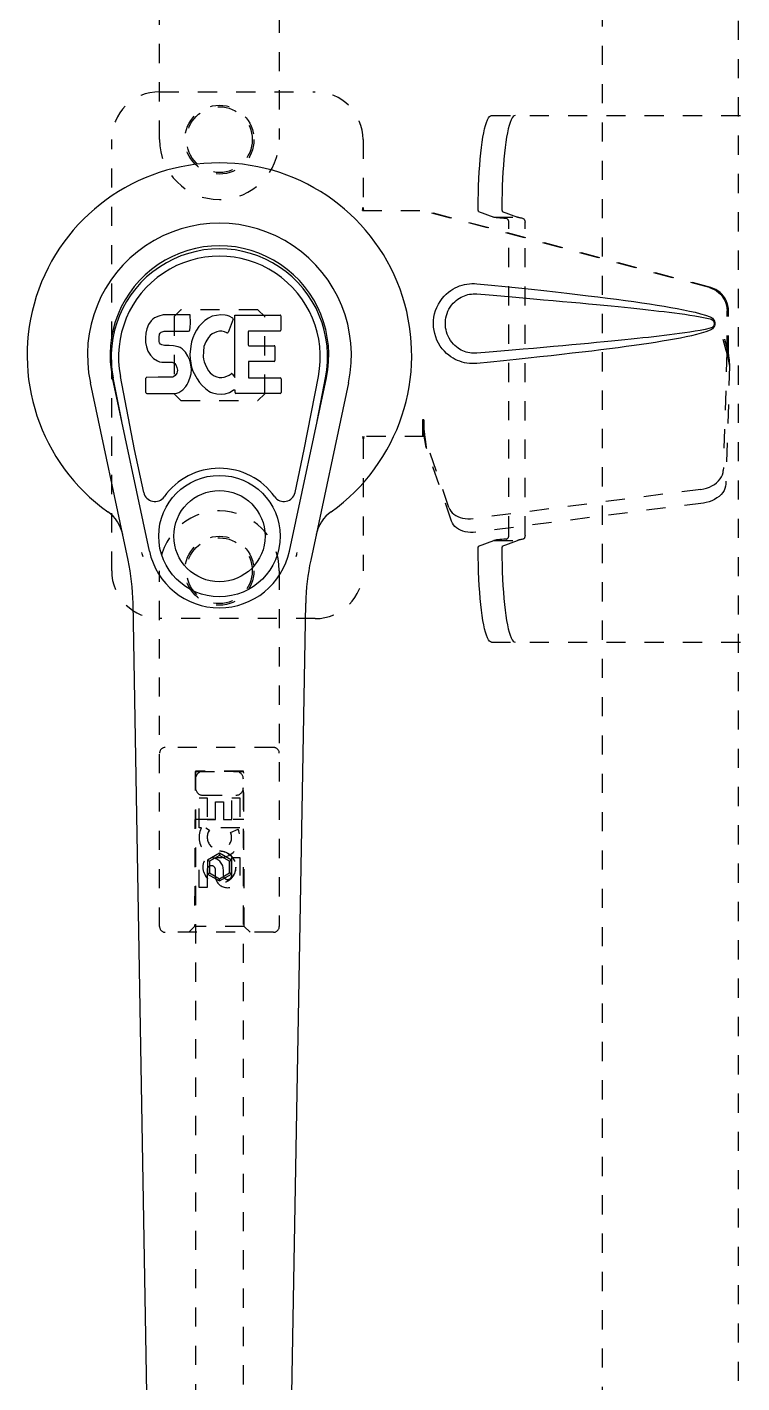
# Model space of a CAD drawing. Header units: inches. Extents: x -15 to 162, y -14 to 102.
# Drawn here: x 68.61 to 72.34, y 46.13 to 53.2 of the extents above; entities that cross this region are included whole.
import ezdxf

# ---------------------------------------------------------------- set-up
doc = ezdxf.new("R2010")
doc.units = ezdxf.units.IN
doc.header["$MEASUREMENT"] = 0
doc.linetypes.add('HIDDEN', pattern=[0.2, 0.1, -0.1])
doc.layers.add('DEFAULT_2', color=8, linetype='HIDDEN')
doc.layers.add('SECONDARY_OR_LEFT_DOOR_ASSEMBLY', color=7, linetype='Continuous')

# ---------------------------------------------------------------- blocks, each defined once
blk = doc.blocks.new('ENCLOSURE')
at = {"layer": 'DEFAULT_2', "color": 8, "linetype": 'HIDDEN'}
for p, q in [((71.6121, 17.0065), (71.6121, 85.9765)), ((71.032, 52.743), (72.8079, 52.743)), ((70.9651, 52.242), (71.0446, 52.212)), ((71.0889, 52.242), (71.1684, 52.212)), ((71.0446, 52.212), (71.1684, 52.212)), ((71.1235, 50.5515), (71.1235, 52.1845)), ((71.2079, 50.5506), (71.2079, 52.1853)), ((70.9651, 50.494), (71.0446, 50.5239)), ((71.0446, 50.5239), (71.1684, 50.5239)), ((71.0889, 50.494), (71.1684, 50.5239)), ((71.032, 49.993), (72.8079, 49.993))]:
    blk.add_line(p, q, dxfattribs=at)
for points in [[(70.9625, 52.2627), (70.9629, 52.3009), (70.9637, 52.3386), (70.9649, 52.3758), (70.9665, 52.4123), (70.9685, 52.4478), (70.9709, 52.4821), (70.9736, 52.515), (70.9767, 52.5463), (70.9801, 52.5758), (70.9838, 52.6034), (70.9877, 52.6288), (70.992, 52.652), (70.9965, 52.6728), (71.0011, 52.6911), (71.006, 52.7068), (71.011, 52.7197), (71.0161, 52.7298), (71.0214, 52.7371), (71.0267, 52.7415), (71.032, 52.743)], [(71.1558, 52.743), (71.1504, 52.7415), (71.1452, 52.7371), (71.1399, 52.7298), (71.1348, 52.7197), (71.1298, 52.7068), (71.1249, 52.6911), (71.1202, 52.6728), (71.1158, 52.652), (71.1115, 52.6288), (71.1075, 52.6034), (71.1038, 52.5758), (71.1005, 52.5463), (71.0974, 52.515), (71.0947, 52.4821), (71.0923, 52.4478), (71.0903, 52.4123), (71.0887, 52.3758), (71.0875, 52.3386), (71.0867, 52.3009), (71.0862, 52.2627)], [(70.9651, 52.242), (70.9647, 52.2424), (70.9643, 52.2432), (70.9639, 52.2446), (70.9635, 52.2463), (70.9632, 52.2485), (70.9629, 52.2509), (70.9627, 52.2536), (70.9626, 52.2566), (70.9625, 52.2596), (70.9625, 52.2627)], [(71.0862, 52.2627), (71.0863, 52.2596), (71.0863, 52.2566), (71.0865, 52.2536), (71.0867, 52.2509), (71.087, 52.2485), (71.0873, 52.2463), (71.0876, 52.2446), (71.088, 52.2432), (71.0884, 52.2424), (71.0889, 52.242)], [(71.1099, 52.2045), (71.0973, 52.2053), (71.0859, 52.2062), (71.0757, 52.2071), (71.0667, 52.208), (71.0591, 52.209), (71.0529, 52.21), (71.048, 52.211), (71.0446, 52.212)], [(71.1235, 52.1845), (71.1234, 52.1875), (71.1229, 52.1905), (71.122, 52.1933), (71.1209, 52.1959), (71.1195, 52.1983), (71.1178, 52.2004), (71.116, 52.202), (71.114, 52.2033), (71.112, 52.2041), (71.1099, 52.2045)], [(71.1953, 52.2052), (71.1902, 52.206), (71.1855, 52.2068), (71.1813, 52.2076), (71.1776, 52.2085), (71.1745, 52.2094), (71.1719, 52.2102), (71.1699, 52.2111), (71.1684, 52.212)], [(71.1953, 52.2052), (71.1972, 52.2047), (71.199, 52.2039), (71.2008, 52.2026), (71.2025, 52.2009), (71.204, 52.1988), (71.2054, 52.1965), (71.2064, 52.1939), (71.2072, 52.1911), (71.2077, 52.1883), (71.2079, 52.1853)], [(71.1099, 50.5315), (71.0973, 50.5306), (71.0859, 50.5297), (71.0757, 50.5288), (71.0667, 50.5279), (71.0591, 50.5269), (71.0529, 50.5259), (71.048, 50.5249), (71.0446, 50.5239)], [(71.1099, 50.5315), (71.112, 50.5318), (71.114, 50.5326), (71.116, 50.5339), (71.1178, 50.5356), (71.1195, 50.5376), (71.1209, 50.54), (71.122, 50.5426), (71.1229, 50.5455), (71.1234, 50.5484), (71.1235, 50.5515)], [(71.1953, 50.5307), (71.1902, 50.5299), (71.1855, 50.5291), (71.1813, 50.5283), (71.1776, 50.5274), (71.1745, 50.5266), (71.1719, 50.5257), (71.1699, 50.5248), (71.1684, 50.5239)], [(71.2079, 50.5506), (71.2077, 50.5477), (71.2072, 50.5448), (71.2064, 50.542), (71.2054, 50.5394), (71.204, 50.5371), (71.2025, 50.5351), (71.2008, 50.5334), (71.199, 50.5321), (71.1972, 50.5312), (71.1953, 50.5307)], [(70.9625, 50.4732), (70.9625, 50.4764), (70.9626, 50.4794), (70.9627, 50.4823), (70.9629, 50.485), (70.9632, 50.4875), (70.9635, 50.4896), (70.9639, 50.4914), (70.9643, 50.4927), (70.9647, 50.4936), (70.9651, 50.494)], [(71.032, 49.993), (71.0267, 49.9944), (71.0214, 49.9988), (71.0161, 50.0061), (71.011, 50.0162), (71.006, 50.0292), (71.0011, 50.0448), (70.9965, 50.0631), (70.992, 50.0839), (70.9877, 50.1071), (70.9838, 50.1326), (70.9801, 50.1601), (70.9767, 50.1896), (70.9736, 50.2209), (70.9709, 50.2538), (70.9685, 50.2881), (70.9665, 50.3236), (70.9649, 50.3601), (70.9637, 50.3974), (70.9629, 50.435), (70.9625, 50.4732)], [(71.0889, 50.494), (71.0884, 50.4936), (71.088, 50.4927), (71.0876, 50.4914), (71.0873, 50.4896), (71.087, 50.4875), (71.0867, 50.485), (71.0865, 50.4823), (71.0863, 50.4794), (71.0863, 50.4764), (71.0862, 50.4732)], [(71.0862, 50.4732), (71.0867, 50.435), (71.0875, 50.3974), (71.0887, 50.3601), (71.0903, 50.3236), (71.0923, 50.2881), (71.0947, 50.2538), (71.0974, 50.2209), (71.1005, 50.1896), (71.1038, 50.1601), (71.1075, 50.1326), (71.1115, 50.1071), (71.1158, 50.0839), (71.1202, 50.0631), (71.1249, 50.0448), (71.1298, 50.0292), (71.1348, 50.0162), (71.1399, 50.0061), (71.1452, 49.9988), (71.1504, 49.9944), (71.1558, 49.993)]]:
    blk.add_lwpolyline(points, dxfattribs=at)
at = {"layer": 'SECONDARY_OR_LEFT_DOOR_ASSEMBLY', "color": 8, "linetype": 'HIDDEN'}
for p, q in [((72.3206, 86.6375), (72.3206, 16.3455)), ((69.2996, 52.6165), (69.2996, 54.474)), ((69.9246, 54.474), (69.9246, 52.6165)), ((69.2996, 52.8665), (70.1121, 52.8665)), ((69.0496, 50.3665), (69.0496, 52.6165)), ((70.3621, 52.6165), (70.3621, 52.2633)), ((70.3591, 52.2465), (70.3621, 52.2633)), ((70.3591, 52.2465), (70.68, 52.2465)), ((70.3665, 52.2465), (70.3621, 52.2633)), ((72.1698, 51.8441), (70.6724, 52.2465)), ((72.1775, 51.8441), (70.68, 52.2465)), ((69.4109, 51.728), (69.3756, 51.6927)), ((69.3756, 51.6927), (69.3756, 51.2903)), ((69.8133, 51.728), (69.4109, 51.728)), ((69.8486, 51.6927), (69.8133, 51.728)), ((69.8486, 51.2903), (69.8486, 51.6927)), ((72.2622, 51.4936), (72.2622, 51.7234)), ((72.2699, 51.4936), (72.2699, 51.7234)), ((72.2404, 51.5752), (72.2622, 51.4936)), ((72.248, 51.5752), (72.2699, 51.4936)), ((72.2638, 51.5212), (72.2724, 51.4649)), ((72.2614, 51.5051), (72.2423, 50.89)), ((72.2614, 51.5051), (72.275, 51.434)), ((72.2699, 51.4936), (72.2622, 51.4936)), ((72.2724, 51.4649), (72.2734, 51.4541)), ((72.2734, 51.4541), (72.2742, 51.4438)), ((72.275, 51.434), (72.2559, 50.8189)), ((72.2742, 51.4438), (72.275, 51.434)), ((69.3756, 51.2903), (69.4109, 51.255)), ((69.4109, 51.255), (69.8133, 51.255)), ((69.8133, 51.255), (69.8486, 51.2903)), ((70.6724, 51.1539), (70.6724, 51.0665)), ((70.68, 51.1539), (70.6724, 51.1539)), ((70.68, 51.1539), (70.68, 51.0665)), ((70.3591, 51.0665), (70.3621, 51.0496)), ((70.68, 51.0665), (70.3591, 51.0665)), ((70.3665, 51.0665), (70.3621, 51.0496)), ((70.3621, 51.0496), (70.3621, 50.3665)), ((70.8105, 50.696), (70.6786, 51.0798)), ((70.6922, 51.0088), (70.6786, 51.0798)), ((70.6879, 51.0392), (70.6922, 51.0088)), ((70.8241, 50.6249), (70.6922, 51.0088)), ((72.1248, 50.7909), (70.9373, 50.6384)), ((72.1384, 50.7199), (70.9509, 50.5674)), ((69.2996, 48.509), (69.2996, 50.3665)), ((69.9246, 50.3665), (69.9246, 48.509)), ((70.1121, 50.1165), (69.2996, 50.1165)), ((69.8946, 49.444), (69.3296, 49.444)), ((69.4856, 49.319), (69.4821, 48.509)), ((69.4856, 49.319), (69.7386, 49.319)), ((69.4871, 49.3208), (69.4871, 17.319)), ((69.7371, 49.3208), (69.4871, 49.3208)), ((69.7371, 49.3176), (69.4871, 49.3176)), ((69.7371, 17.319), (69.7371, 49.3208)), ((69.7421, 48.509), (69.7386, 49.319)), ((69.5271, 49.194), (69.6971, 49.194)), ((69.5055, 49.025), (69.5055, 49.1811)), ((69.5055, 49.1811), (69.5479, 49.1811)), ((69.5479, 49.1811), (69.5479, 49.0676)), ((69.5914, 49.0676), (69.5914, 49.1598)), ((69.5914, 49.1598), (69.6338, 49.1598)), ((69.6338, 49.1598), (69.6338, 49.0676)), ((69.6763, 49.0676), (69.6763, 49.1811)), ((69.6763, 49.1811), (69.7187, 49.1811)), ((69.7187, 49.1811), (69.7187, 49.025)), ((69.4845, 49.069), (69.7397, 49.069)), ((69.5479, 49.0676), (69.5914, 49.0676)), ((69.6338, 49.0676), (69.6763, 49.0676)), ((69.5178, 49.025), (69.5055, 49.025)), ((69.516, 49.0215), (69.5178, 49.025)), ((69.5411, 49.025), (69.5597, 49.012)), ((69.7187, 49.025), (69.5411, 49.025)), ((69.6706, 49.0006), (69.7097, 49.0175)), ((69.6121, 48.8914), (69.5496, 48.8554)), ((69.5496, 48.8554), (69.5496, 48.7832)), ((69.5496, 48.8554), (69.5596, 48.8496)), ((69.6121, 48.8799), (69.5596, 48.8496)), ((69.5596, 48.8496), (69.5596, 48.789)), ((69.6121, 48.8914), (69.6121, 48.8799)), ((69.6746, 48.8554), (69.6121, 48.8914)), ((69.6646, 48.8496), (69.6121, 48.8799)), ((69.6746, 48.8554), (69.6646, 48.8496)), ((69.6646, 48.789), (69.6646, 48.8496)), ((69.6746, 48.7832), (69.6746, 48.8554)), ((69.6763, 48.7763), (69.6763, 48.8687)), ((69.6763, 48.8687), (69.7187, 48.8687)), ((69.7187, 48.8687), (69.7187, 48.7763)), ((69.5055, 48.7124), (69.5055, 48.8048)), ((69.5479, 48.8048), (69.5479, 48.7124)), ((69.5496, 48.7832), (69.5596, 48.789)), ((69.5496, 48.7832), (69.6121, 48.7471)), ((69.5596, 48.789), (69.6121, 48.7587)), ((69.5915, 48.7625), (69.5915, 48.8088)), ((69.6121, 48.7587), (69.6646, 48.789)), ((69.6121, 48.7471), (69.6746, 48.7832)), ((69.6324, 48.8048), (69.6324, 48.7763)), ((69.6746, 48.7832), (69.6646, 48.789)), ((69.5479, 48.7124), (69.5055, 48.7124)), ((69.6121, 48.7471), (69.6121, 48.7587)), ((69.8946, 48.479), (69.3296, 48.479)), ((69.4821, 48.509), (69.4521, 48.479)), ((69.7421, 48.509), (69.4821, 48.509)), ((69.7421, 48.509), (69.7721, 48.479))]:
    blk.add_line(p, q, dxfattribs=at)
at = {"layer": 'SECONDARY_OR_LEFT_DOOR_ASSEMBLY', "color": 7, "linetype": 'Continuous'}
for p, q in [((69.2558, 51.6713), (69.2422, 51.6517)), ((69.2644, 51.6793), (69.2558, 51.6713)), ((69.274, 51.6858), (69.2644, 51.6793)), ((69.2956, 51.6956), (69.274, 51.6858)), ((69.319, 51.7029), (69.2956, 51.6956)), ((69.4586, 51.7029), (69.319, 51.7029)), ((69.4603, 51.66), (69.4586, 51.7029)), ((69.5363, 51.6725), (69.5199, 51.6573)), ((69.5544, 51.6855), (69.5363, 51.6725)), ((69.5749, 51.6944), (69.5544, 51.6855)), ((69.5967, 51.6993), (69.5749, 51.6944)), ((69.6188, 51.7014), (69.5967, 51.6993)), ((69.6413, 51.701), (69.6188, 51.7014)), ((69.6525, 51.6993), (69.6413, 51.701)), ((69.663, 51.6959), (69.6525, 51.6993)), ((69.6831, 51.6787), (69.6569, 51.6106)), ((69.6816, 51.6839), (69.663, 51.6959)), ((69.6918, 51.3757), (69.6918, 51.7009)), ((69.6918, 51.7009), (69.9286, 51.7009)), ((69.9331, 51.6964), (69.9331, 51.622)), ((69.2278, 51.6058), (69.226, 51.5821)), ((69.2329, 51.6291), (69.2278, 51.6058)), ((69.2422, 51.6517), (69.2329, 51.6291)), ((69.2977, 51.5854), (69.2997, 51.6005)), ((69.2997, 51.6005), (69.3029, 51.6071)), ((69.3029, 51.6071), (69.3086, 51.612)), ((69.3086, 51.612), (69.323, 51.6164)), ((69.323, 51.6164), (69.3378, 51.6176)), ((69.3378, 51.6176), (69.4507, 51.6176)), ((69.4507, 51.6176), (69.4563, 51.6181)), ((69.4563, 51.6181), (69.4581, 51.6235)), ((69.4581, 51.6235), (69.4594, 51.6363)), ((69.4594, 51.6363), (69.4603, 51.66)), ((69.4815, 51.6029), (69.473, 51.5822)), ((69.4923, 51.6224), (69.4815, 51.6029)), ((69.5052, 51.6405), (69.4923, 51.6224)), ((69.5199, 51.6573), (69.5052, 51.6405)), ((69.5635, 51.595), (69.5553, 51.5846)), ((69.5742, 51.6024), (69.5635, 51.595)), ((69.5992, 51.613), (69.5742, 51.6024)), ((69.612, 51.6163), (69.5992, 51.613)), ((69.6253, 51.6161), (69.612, 51.6163)), ((69.6385, 51.613), (69.6253, 51.6161)), ((69.6509, 51.6081), (69.6385, 51.613)), ((69.7619, 51.613), (69.7619, 51.5456)), ((69.9286, 51.6175), (69.7664, 51.6175)), ((69.226, 51.5821), (69.2268, 51.5582)), ((69.2268, 51.5582), (69.2307, 51.5347)), ((69.2307, 51.5347), (69.239, 51.5124)), ((69.297, 51.5704), (69.2977, 51.5854)), ((69.2977, 51.5628), (69.297, 51.5704)), ((69.3, 51.5557), (69.2977, 51.5628)), ((69.3045, 51.5497), (69.3, 51.5557)), ((69.3107, 51.5452), (69.3045, 51.5497)), ((69.3251, 51.5412), (69.3107, 51.5452)), ((69.3492, 51.542), (69.3251, 51.5412)), ((69.3731, 51.5408), (69.3492, 51.542)), ((69.3966, 51.5357), (69.3731, 51.5408)), ((69.4075, 51.5308), (69.3966, 51.5357)), ((69.4173, 51.524), (69.4075, 51.5308)), ((69.4346, 51.5071), (69.4173, 51.524)), ((69.4627, 51.5389), (69.4581, 51.4945)), ((69.4669, 51.5608), (69.4627, 51.5389)), ((69.473, 51.5822), (69.4669, 51.5608)), ((69.5315, 51.537), (69.5283, 51.5102)), ((69.5353, 51.5496), (69.5315, 51.537)), ((69.5411, 51.5614), (69.5353, 51.5496)), ((69.5553, 51.5846), (69.5411, 51.5614)), ((69.7664, 51.5411), (69.8977, 51.5411)), ((69.9022, 51.5366), (69.9022, 51.4635)), ((69.239, 51.5124), (69.2518, 51.4923)), ((69.2518, 51.4923), (69.2682, 51.4749)), ((69.2682, 51.4749), (69.288, 51.4618)), ((69.288, 51.4618), (69.2992, 51.4576)), ((69.2992, 51.4576), (69.3109, 51.4556)), ((69.3109, 51.4556), (69.3584, 51.4552)), ((69.3584, 51.4552), (69.3659, 51.4544)), ((69.3659, 51.4544), (69.3729, 51.4521)), ((69.3729, 51.4521), (69.3789, 51.4475)), ((69.4476, 51.4871), (69.4346, 51.5071)), ((69.4571, 51.465), (69.4476, 51.4871)), ((69.4633, 51.4418), (69.4571, 51.465)), ((69.4581, 51.4945), (69.459, 51.4723)), ((69.459, 51.4723), (69.4622, 51.4502)), ((69.4622, 51.4502), (69.4667, 51.4283)), ((69.5283, 51.5102), (69.5275, 51.4832)), ((69.5275, 51.4832), (69.5288, 51.4701)), ((69.5288, 51.4701), (69.5319, 51.4572)), ((69.5319, 51.4572), (69.5421, 51.4324)), ((69.7632, 51.4545), (69.7632, 51.377)), ((69.8977, 51.459), (69.7677, 51.459)), ((69.1695, 50.9993), (69.0949, 51.3806)), ((69.3747, 51.381), (69.3683, 51.3776)), ((69.3802, 51.3863), (69.3747, 51.381)), ((69.3789, 51.4475), (69.3839, 51.4415)), ((69.3895, 51.3984), (69.3802, 51.3863)), ((69.3839, 51.4415), (69.3904, 51.428)), ((69.3921, 51.4053), (69.3895, 51.3984)), ((69.3904, 51.428), (69.3928, 51.4128)), ((69.3928, 51.4128), (69.3921, 51.4053)), ((69.458, 51.3708), (69.4642, 51.394)), ((69.4658, 51.4179), (69.4633, 51.4418)), ((69.4642, 51.394), (69.4658, 51.4179)), ((69.4667, 51.4283), (69.4738, 51.4073)), ((69.4738, 51.4073), (69.4951, 51.368)), ((69.5421, 51.4324), (69.5555, 51.4093)), ((69.5555, 51.4093), (69.5642, 51.3992)), ((69.5642, 51.3992), (69.5743, 51.3904)), ((69.5743, 51.3904), (69.5855, 51.383)), ((69.5855, 51.383), (69.5978, 51.3781)), ((69.6376, 51.3773), (69.6503, 51.3813)), ((69.6503, 51.3813), (69.6625, 51.3868)), ((69.6625, 51.3868), (69.6735, 51.3942)), ((69.68, 51.3932), (69.6918, 51.3757)), ((70.0547, 50.9993), (70.1292, 51.3806)), ((69.1356, 50.4219), (68.9382, 51.3479)), ((69.2463, 50.469), (69.0538, 51.3725)), ((69.102, 51.1462), (69.0576, 51.3733)), ((69.2285, 51.2963), (69.2285, 51.3711)), ((69.2922, 51.3762), (69.2329, 51.3756)), ((69.3531, 51.3765), (69.2922, 51.3762)), ((69.3683, 51.3776), (69.3531, 51.3765)), ((69.4004, 51.2971), (69.4203, 51.3109)), ((69.4203, 51.3109), (69.4373, 51.3277)), ((69.4373, 51.3277), (69.444, 51.3377)), ((69.444, 51.3377), (69.4493, 51.3484)), ((69.4493, 51.3484), (69.458, 51.3708)), ((69.4951, 51.368), (69.5077, 51.3495)), ((69.5077, 51.3495), (69.5224, 51.3329)), ((69.5224, 51.3329), (69.5389, 51.3179)), ((69.5389, 51.3179), (69.5565, 51.3041)), ((69.5978, 51.3781), (69.611, 51.3758)), ((69.611, 51.3758), (69.6244, 51.3753)), ((69.6244, 51.3753), (69.6376, 51.3773)), ((69.664, 51.2971), (69.683, 51.3088)), ((69.683, 51.3088), (69.6832, 51.3089)), ((69.6937, 51.3089), (69.6832, 51.3089)), ((69.6937, 51.2959), (69.6937, 51.3089)), ((69.7677, 51.3725), (69.9293, 51.3725)), ((69.9338, 51.368), (69.9338, 51.2959)), ((69.9779, 50.469), (70.1704, 51.3725)), ((70.2859, 51.3479), (70.0886, 50.4219)), ((70.1222, 51.1462), (70.1665, 51.3733)), ((69.2333, 51.2914), (69.3773, 51.2914)), ((69.3773, 51.2914), (69.3893, 51.2931)), ((69.3893, 51.2931), (69.4004, 51.2971)), ((69.5565, 51.3041), (69.5663, 51.299)), ((69.5663, 51.299), (69.5768, 51.2954)), ((69.5768, 51.2954), (69.5986, 51.2898)), ((69.5986, 51.2898), (69.6206, 51.2873)), ((69.6206, 51.2873), (69.6428, 51.2904)), ((69.6428, 51.2904), (69.664, 51.2971)), ((69.9293, 51.2914), (69.6982, 51.2914)), ((69.2175, 50.7743), (69.1695, 50.9993)), ((70.0067, 50.7743), (70.0547, 50.9993)), ((69.2542, 44.8759), (69.1613, 50.1963)), ((69.97, 44.8759), (70.0628, 50.1963))]:
    blk.add_line(p, q, dxfattribs=at)
at = {"layer": 'SECONDARY_OR_LEFT_DOOR_ASSEMBLY', "color": 8, "linetype": 'HIDDEN'}
for points in [[(70.956, 51.4485), (70.9431, 51.4476), (70.9302, 51.4475), (70.9173, 51.4483), (70.9044, 51.4499), (70.8917, 51.4523), (70.8791, 51.4555), (70.8669, 51.4594), (70.855, 51.4641), (70.8433, 51.4696), (70.8318, 51.4759), (70.8203, 51.4831), (70.809, 51.4915), (70.7976, 51.5011), (70.7864, 51.5121), (70.7754, 51.5249), (70.765, 51.5389), (70.7557, 51.5542), (70.7477, 51.5703), (70.7411, 51.5869), (70.736, 51.6039), (70.7324, 51.621), (70.7302, 51.6383), (70.7294, 51.6556), (70.73, 51.6729), (70.7321, 51.6902), (70.7356, 51.7073), (70.7405, 51.7243), (70.747, 51.741), (70.7549, 51.7572), (70.764, 51.7725), (70.7743, 51.7867), (70.7853, 51.7996), (70.7965, 51.8108), (70.8079, 51.8206), (70.8193, 51.8291), (70.8308, 51.8365), (70.8424, 51.8429), (70.8542, 51.8485), (70.8662, 51.8533), (70.8785, 51.8573), (70.8912, 51.8605), (70.904, 51.863), (70.917, 51.8646)], [(70.956, 51.502), (70.9466, 51.5015), (70.9372, 51.5016), (70.9279, 51.5023), (70.9185, 51.5035), (70.9092, 51.5054), (70.9001, 51.5078), (70.8913, 51.5108), (70.8826, 51.5143), (70.8742, 51.5183), (70.8659, 51.523), (70.8577, 51.5283), (70.8495, 51.5344), (70.8414, 51.5414), (70.8333, 51.5494), (70.8254, 51.5586), (70.818, 51.5687), (70.8114, 51.5795), (70.8057, 51.5907), (70.8012, 51.6019), (70.7976, 51.6131), (70.7949, 51.6241), (70.7931, 51.6348), (70.792, 51.6453), (70.7916, 51.6557), (70.7919, 51.666), (70.7929, 51.6765), (70.7945, 51.6872), (70.7971, 51.698), (70.8005, 51.7092), (70.8049, 51.7204), (70.8105, 51.7317), (70.8169, 51.7426), (70.8243, 51.7529), (70.8321, 51.7623), (70.8402, 51.7705), (70.8484, 51.7777), (70.8567, 51.7839), (70.865, 51.7894), (70.8734, 51.7942), (70.882, 51.7983), (70.8907, 51.8019), (70.8996, 51.805), (70.9088, 51.8074), (70.9182, 51.8093), (70.9276, 51.8107), (70.937, 51.8114), (70.9465, 51.8115), (70.956, 51.811)], [(70.917, 51.8646), (70.93, 51.8654), (70.943, 51.8653), (70.956, 51.8645)], [(70.956, 51.8645), (71.0316, 51.8569), (71.1042, 51.8495), (71.1739, 51.8423), (71.2408, 51.8353), (71.3049, 51.8284), (71.3664, 51.8216), (71.4254, 51.815), (71.482, 51.8085), (71.5362, 51.8021), (71.5882, 51.7958), (71.638, 51.7896), (71.6858, 51.7834), (71.7316, 51.7773), (71.7755, 51.7713), (71.8176, 51.7653), (71.8579, 51.7593), (71.8965, 51.7533), (71.9334, 51.7472), (71.9687, 51.7411), (72.0025, 51.7349), (72.0348, 51.7286), (72.0657, 51.7221), (72.0951, 51.7153), (72.123, 51.7081), (72.1494, 51.7001), (72.1742, 51.6914)], [(70.956, 51.811), (71.0194, 51.8057), (71.0806, 51.8005), (71.1396, 51.7955), (71.1965, 51.7906), (71.2513, 51.7858), (71.3041, 51.7812), (71.3549, 51.7767), (71.4037, 51.7723), (71.4506, 51.768), (71.4956, 51.7639), (71.5387, 51.7599), (71.5799, 51.756), (71.6194, 51.7522), (71.6571, 51.7485), (71.6931, 51.7449), (71.7275, 51.7415), (71.7602, 51.7381), (71.7915, 51.7348), (71.8217, 51.7316), (71.8507, 51.7284), (71.879, 51.7252), (71.9066, 51.722), (71.9338, 51.7188), (71.9607, 51.7155), (71.9875, 51.7121), (72.0143, 51.7085), (72.0411, 51.7048), (72.0679, 51.7008), (72.0947, 51.6966), (72.1214, 51.6919), (72.148, 51.6866), (72.1743, 51.6806)], [(72.1698, 51.8441), (72.1828, 51.8399), (72.1951, 51.8343), (72.2068, 51.8273), (72.2176, 51.8192), (72.2276, 51.8098), (72.2364, 51.7995), (72.2441, 51.7882), (72.2505, 51.7762), (72.2556, 51.7636), (72.2592, 51.7505), (72.2614, 51.7371), (72.2622, 51.7234)], [(72.2699, 51.7234), (72.2691, 51.7371), (72.2669, 51.7505), (72.2632, 51.7636), (72.2582, 51.7762), (72.2518, 51.7882), (72.2441, 51.7995), (72.2352, 51.8098), (72.2253, 51.8192), (72.2144, 51.8273), (72.2028, 51.8343), (72.1904, 51.8399), (72.1775, 51.8441)], [(72.1742, 51.6914), (72.1803, 51.6883), (72.1855, 51.6845), (72.1901, 51.6798), (72.1937, 51.6745), (72.1964, 51.6689), (72.198, 51.6629), (72.1985, 51.6567), (72.198, 51.6504), (72.1965, 51.6444), (72.1939, 51.6387), (72.1902, 51.6334), (72.1857, 51.6286), (72.1803, 51.6247), (72.1742, 51.6215)], [(72.1743, 51.6806), (72.1795, 51.6788), (72.1839, 51.6763), (72.1877, 51.6731), (72.1908, 51.6694), (72.193, 51.6653), (72.1944, 51.6609), (72.1948, 51.6563), (72.1943, 51.6516), (72.1929, 51.6473), (72.1906, 51.6433), (72.1875, 51.6397), (72.1837, 51.6365), (72.1794, 51.6341), (72.1744, 51.6323)], [(72.1744, 51.6323), (72.148, 51.6264), (72.1215, 51.6211), (72.0949, 51.6164), (72.0682, 51.6122), (72.0414, 51.6082), (72.0146, 51.6045), (71.9879, 51.6009), (71.9611, 51.5975), (71.9343, 51.5942), (71.9072, 51.591), (71.8796, 51.5878), (71.8514, 51.5846), (71.8224, 51.5814), (71.7923, 51.5782), (71.761, 51.5749), (71.7283, 51.5715), (71.694, 51.5681), (71.658, 51.5645), (71.6203, 51.5608), (71.5808, 51.557), (71.5395, 51.5531), (71.4963, 51.5491), (71.4513, 51.545), (71.4044, 51.5407), (71.3556, 51.5363), (71.3047, 51.5318), (71.2519, 51.5272), (71.1969, 51.5224), (71.1399, 51.5175), (71.0808, 51.5125), (71.0195, 51.5073), (70.956, 51.502)], [(72.1742, 51.6215), (72.1516, 51.6135), (72.1276, 51.6062), (72.1023, 51.5994), (72.0757, 51.5931), (72.0479, 51.587), (72.0187, 51.5811), (71.9884, 51.5753), (71.9566, 51.5697), (71.9235, 51.5641), (71.889, 51.5585), (71.853, 51.5529), (71.8154, 51.5474), (71.7764, 51.5418), (71.7357, 51.5362), (71.6933, 51.5305), (71.6492, 51.5248), (71.6032, 51.519), (71.5554, 51.5132), (71.5056, 51.5072), (71.4538, 51.5012), (71.3999, 51.4951), (71.3438, 51.4888), (71.2853, 51.4824), (71.2246, 51.4759), (71.1613, 51.4693), (71.0955, 51.4625), (71.0271, 51.4556), (70.956, 51.4485)], [(72.2404, 51.5752), (72.2457, 51.5557), (72.251, 51.5365), (72.2564, 51.5176), (72.2619, 51.4992), (72.2672, 51.4817), (72.2724, 51.4649)], [(72.248, 51.5752), (72.2506, 51.5656), (72.2533, 51.5562), (72.2559, 51.547), (72.2586, 51.538), (72.2612, 51.5294), (72.2638, 51.5212)], [(72.2638, 51.5212), (72.2634, 51.5183), (72.263, 51.5155), (72.2626, 51.5128), (72.2623, 51.5102), (72.2619, 51.5076), (72.2614, 51.5051)], [(70.6724, 51.1539), (70.6749, 51.1337), (70.6775, 51.1137), (70.6802, 51.094), (70.6828, 51.075), (70.6879, 51.0392)], [(70.6796, 51.1137), (70.6794, 51.1044), (70.6792, 51.0954)], [(70.68, 51.1539), (70.6799, 51.1437), (70.6796, 51.1137)], [(70.6868, 51.0469), (70.6853, 51.0579), (70.6831, 51.0753), (70.6815, 51.0913), (70.6803, 51.1058), (70.6798, 51.1186), (70.6797, 51.1262)], [(70.6792, 51.0954), (70.6791, 51.09), (70.679, 51.0873), (70.6789, 51.0847), (70.6788, 51.0822), (70.6786, 51.0798)], [(72.1248, 50.7909), (72.1403, 50.7936), (72.1552, 50.7976), (72.1696, 50.8029), (72.1832, 50.8094), (72.1959, 50.8171), (72.2073, 50.8257), (72.2173, 50.8352), (72.2259, 50.8454), (72.2327, 50.8561), (72.2378, 50.8672), (72.241, 50.8785), (72.2423, 50.89)], [(72.2559, 50.8189), (72.2545, 50.8075), (72.2513, 50.7962), (72.2462, 50.7851), (72.2394, 50.7744), (72.2309, 50.7642), (72.2208, 50.7547), (72.2094, 50.7461), (72.1968, 50.7384), (72.1831, 50.7319), (72.1687, 50.7266), (72.1538, 50.7226), (72.1384, 50.7199)], [(70.8105, 50.696), (70.8147, 50.6863), (70.8204, 50.6773), (70.8276, 50.6689), (70.8362, 50.6613), (70.846, 50.6547), (70.8569, 50.6489), (70.8689, 50.6443), (70.8816, 50.6407), (70.895, 50.6383), (70.9089, 50.6372), (70.923, 50.6372), (70.9373, 50.6384)], [(70.9509, 50.5674), (70.9365, 50.5661), (70.9224, 50.5661), (70.9086, 50.5673), (70.8952, 50.5697), (70.8824, 50.5732), (70.8705, 50.5779), (70.8595, 50.5836), (70.8497, 50.5903), (70.8412, 50.5979), (70.834, 50.6063), (70.8283, 50.6153), (70.8241, 50.6249)]]:
    blk.add_lwpolyline(points, dxfattribs=at)
at = {"layer": 'SECONDARY_OR_LEFT_DOOR_ASSEMBLY', "color": 7, "linetype": 'Continuous'}
for points in [[(69.2138, 50.4386), (69.2121, 50.4441), (69.2105, 50.4496), (69.2091, 50.4552), (69.2078, 50.4608)], [(70.0164, 50.4608), (70.0151, 50.4552), (70.0137, 50.4496), (70.0121, 50.4441), (70.0103, 50.4386)]]:
    blk.add_lwpolyline(points, dxfattribs=at)
at = {"layer": 'SECONDARY_OR_LEFT_DOOR_ASSEMBLY', "color": 8, "linetype": 'HIDDEN'}
for centre, radius in [((69.6121, 52.6165), 0.18), ((69.6121, 52.6165), 0.1715), ((69.6121, 50.3665), 0.18), ((69.6121, 50.3665), 0.1715), ((69.6121, 48.819), 0.085), ((69.6121, 48.819), 0.0845)]:
    blk.add_circle(centre, radius, dxfattribs=at)
at = {"layer": 'SECONDARY_OR_LEFT_DOOR_ASSEMBLY', "color": 7, "linetype": 'Continuous'}
for radius in [0.3169, 0.2382]:
    blk.add_circle((69.6121, 50.547), radius, dxfattribs=at)
at = {"layer": 'SECONDARY_OR_LEFT_DOOR_ASSEMBLY', "color": 8, "linetype": 'HIDDEN'}
for centre, radius, start, end in [((69.2996, 52.6165), 0.25, 90, 180), ((70.1121, 52.6165), 0.25, 0, 90), ((69.6121, 52.6165), 0.3125, 180, 0), ((69.6121, 50.3665), 0.3125, 0, 180), ((69.2996, 50.3665), 0.25, 180, 270), ((70.1121, 50.3665), 0.25, 270, 0), ((69.3296, 49.414), 0.03, 90, 180), ((69.8946, 49.414), 0.03, 0, 90), ((69.5271, 49.279), 0.04, 90, 180), ((69.6971, 49.279), 0.04, 0, 90), ((69.5271, 49.234), 0.04, 180, 270), ((69.6971, 49.234), 0.04, 270, 0), ((69.612, 48.9752), 0.1065, 154.26362, 23.40274), ((69.612, 48.9752), 0.0639, 144.88948, 23.40261), ((69.569, 48.8048), 0.0635, 0, 180), ((69.5699, 48.8048), 0.0219, 10.307, 180), ((69.6544, 48.7762), 0.0644, 192.29948, 0.07752), ((69.6544, 48.7763), 0.0219, 179.90115, 0), ((69.3296, 48.509), 0.03, 180, 270), ((69.8946, 48.509), 0.03, 270, 0)]:
    blk.add_arc(centre, radius, start, end, dxfattribs=at)
at = {"layer": 'SECONDARY_OR_LEFT_DOOR_ASSEMBLY', "color": 7, "linetype": 'Continuous'}
for centre, radius, start, end in [((69.6121, 51.4915), 1.0039, 305.50661, 234.49339), ((69.6121, 51.4915), 0.689, 347.97034, 192.02966), ((69.6121, 51.4915), 0.5709, 347.97034, 192.02966), ((69.6121, 51.4817), 0.5269, 348.94024, 191.0594), ((69.6789, 51.6804), 0.00448, 339.00164, 51.87288), ((69.9286, 51.6964), 0.00448, 0, 90), ((69.6527, 51.6122), 0.00448, 246.1578, 339.00164), ((69.7664, 51.613), 0.00448, 90, 180), ((69.9286, 51.622), 0.00448, 270, 0), ((69.7664, 51.5456), 0.00448, 180, 270), ((69.8977, 51.5366), 0.00448, 0, 90), ((69.7677, 51.4545), 0.00448, 90, 180), ((69.8977, 51.4635), 0.00448, 270, 360), ((69.6763, 51.3907), 0.00448, 34.0893, 127.3444), ((69.233, 51.3711), 0.00448, 90, 180.01188), ((69.7677, 51.377), 0.00448, 180, 270), ((69.9293, 51.368), 0.00448, 0, 90), ((69.2333, 51.2963), 0.00483, 180, 270), ((69.6982, 51.2959), 0.00448, 180, 270), ((69.9293, 51.2959), 0.00448, 270, 0), ((69.6121, 50.547), 0.3543, 35.42367, 144.57633), ((69.2752, 50.7866), 0.0591, 192.02966, 324.57633), ((69.9489, 50.7866), 0.0591, 215.42367, 347.97034), ((68.9147, 50.514), 0.1969, 12.02966, 54.49339), ((70.3095, 50.514), 0.1969, 125.50661, 167.97034), ((69.6121, 50.547), 0.374, 192.02966, 347.97034), ((67.9804, 50.1757), 1.1811, 1, 12.02966), ((71.2438, 50.1757), 1.1811, 167.97034, 179)]:
    blk.add_arc(centre, radius, start, end, dxfattribs=at)
blk.add_ellipse((69.6121, 51.4816), major_axis=(0, 0.565), ratio=0.999848, start_param=-1.76365, end_param=1.76365, dxfattribs=at)

msp = doc.modelspace()

# ---------------------------------------------------------------- block references
msp.add_blockref('ENCLOSURE', (0, 0))

doc.saveas('drawing.dxf')
